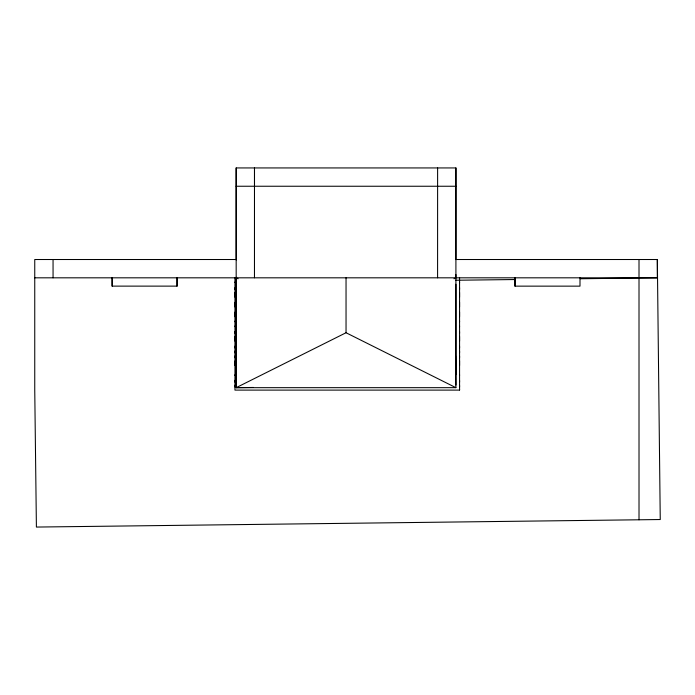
<?xml version="1.0" encoding="UTF-8"?>
<svg xmlns="http://www.w3.org/2000/svg" width="695" height="695" viewBox="0 0 695 695"><rect width="100%" height="100%" fill="white"/><g stroke="black" fill="none" stroke-linecap="round" stroke-linejoin="round"><path stroke-width="1.04" d="M234.953 287.713L234.953 289.398M234.953 282.526L234.953 282.066M234.953 387.054L234.953 385.221M234.953 382.172L234.953 380.339M234.953 375.456L234.953 374.848M234.953 357.751L234.953 355.927M234.953 352.869L234.953 351.044M234.953 347.987L234.953 346.162M234.953 333.339L234.953 331.506M234.953 326.624L234.953 326.016M234.953 321.742L234.953 321.133M253.501 387.463L236.187 387.671L236.17 167.938L455.92 167.938L455.903 387.671L236.17 387.671L236.187 277.27M236.187 259.947L236.187 167.938M236.17 387.671L346.041 332.74L346.041 277.809M455.903 374.666L455.903 284.22M455.885 259.322L455.903 167.938M459.569 387.054L459.569 385.378M459.569 382.172L459.569 380.495M459.569 375.456L459.569 374.848M459.569 277.8L459.569 390.104L234.953 390.104L234.953 277.8M459.569 360.809L459.569 365.535M459.569 357.751L459.569 356.075M459.569 352.869L459.569 351.192M459.569 347.987L459.569 346.31M459.569 336.389L459.569 341.123M459.569 333.339L459.569 331.663M459.569 326.624L459.569 326.016M459.569 321.742L459.569 321.133M459.569 311.977L459.569 316.712M459.569 302.212L459.569 306.938M459.569 292.447L459.569 297.173M459.569 289.398L459.569 287.713M459.569 282.683L459.569 282.066M236.17 259.513L34.75 259.513L34.75 390.104L36.401 527.062L660.25 519.53L657.331 259.513L455.903 259.513M453.974 278.773L455.903 277.809L455.903 274.508M455.746 280.25L515.395 279.529M580.386 278.747L657.331 277.818L657.331 259.513M236.144 186.243L455.903 186.251M34.75 277.818L657.331 277.818M236.17 277.809L238.098 278.773M346.041 332.74L455.903 387.671M455.572 355.866L455.92 385.021M459.569 389.495L459.569 389.956M639.009 259.513L639.018 519.791M579.995 277.818L579.995 286.14L514.899 286.14L514.899 277.818M515.073 277.818L515.073 286.14M437.615 167.938L437.589 277.8M254.5 167.938L254.5 186.251M254.483 167.938L254.466 277.791M234.953 292.595L234.953 297.173M234.953 302.368L234.953 306.938M234.953 312.133L234.953 316.712M234.953 336.545L234.953 341.123M234.953 360.957L234.953 365.535M177.155 277.809L177.155 286.123L112.06 286.123L112.06 277.809M176.982 277.809L176.982 286.123M112.234 277.809L112.234 286.123M53.055 259.496L53.063 277.818"/></g></svg>
